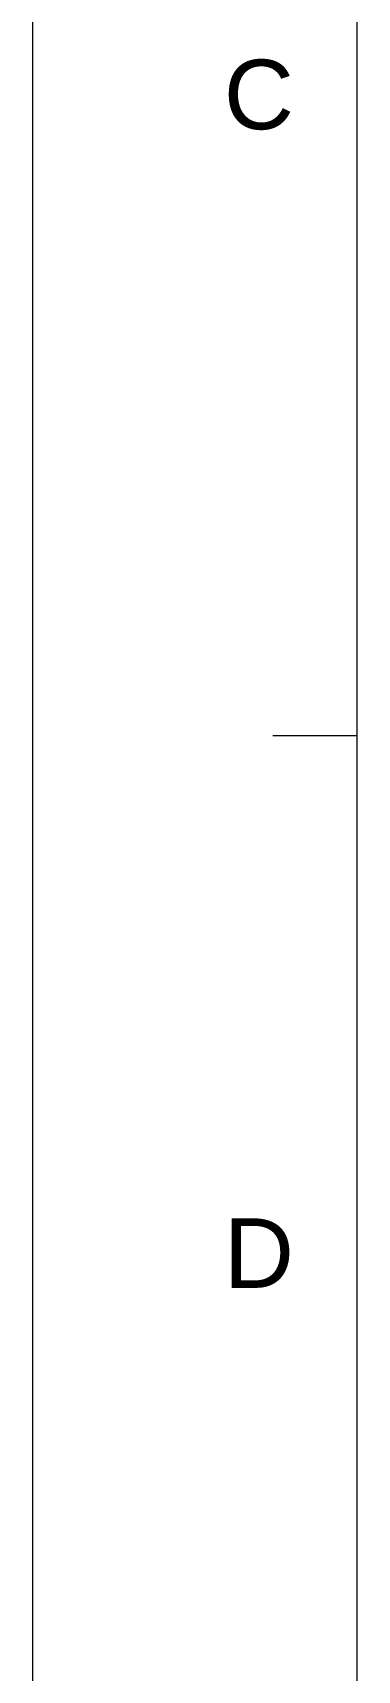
# Model space of a CAD drawing. Header units: inches. Extents: x 3989 to 4711, y 2881 to 3348.
# Drawn here: x 3989.4 to 4013.9, y 3005 to 3129.1 of the extents above; entities that cross this region are included whole.
import ezdxf
from ezdxf.enums import TextEntityAlignment as Align

# ---------------------------------------------------------------- set-up
doc = ezdxf.new("R2010")
doc.units = ezdxf.units.IN
doc.header["$MEASUREMENT"] = 0
doc.layers.add('ROTULO', color=7, linetype='Continuous')
doc.styles.add('SANSSERIF', font='sas_____.pfb')

msp = doc.modelspace()

# ---------------------------------------------------------------- linework, layer by layer
at = {"color": 18, "lineweight": 0, "true_color": 0x000000}
for p, q in [((3989.35502, 2880.95958), (3989.35502, 3348.05493)), ((4013.93899, 2889.73957), (4013.93899, 3339.27494)), ((4007.54745, 3075.87531), (4013.93899, 3075.87531))]:
    msp.add_line(p, q, dxfattribs=at)

# ---------------------------------------------------------------- texts
at = {"layer": 'ROTULO', "color": 18, "lineweight": 0, "true_color": 0x000000, "style": 'SANSSERIF'}
for s, p in [('C', (4006.48918, 3121.82537)), ('D', (4006.48918, 3034.02549))]:
    msp.add_text(s, height=5.26799, dxfattribs=at).set_placement(p, align=Align.CENTER)

doc.saveas('drawing.dxf')
